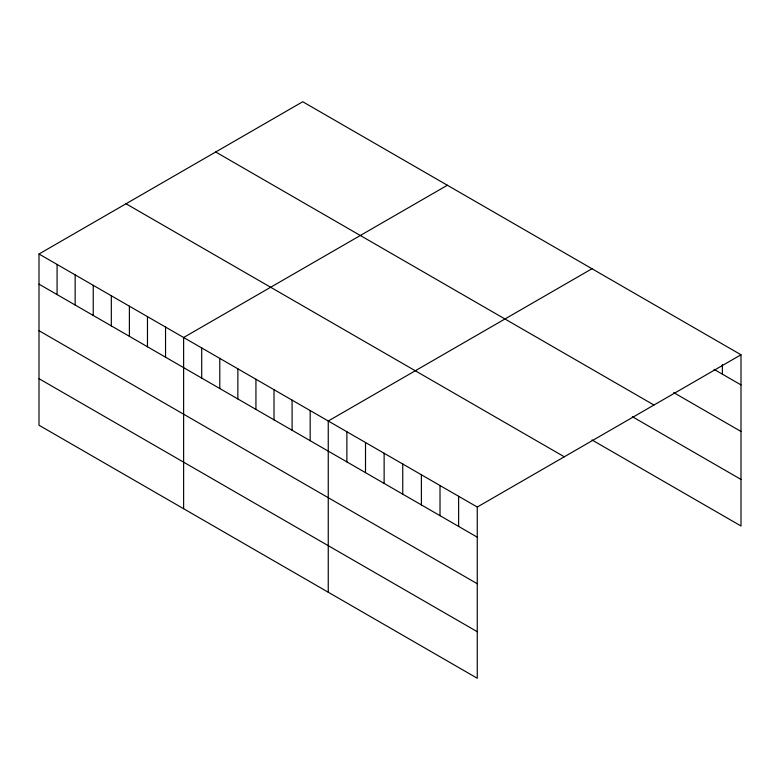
<?xml version="1.0" encoding="UTF-8"?>
<svg xmlns="http://www.w3.org/2000/svg" width="780" height="780" viewBox="0 0 780 780"><rect width="100%" height="100%" fill="white"/><g stroke="black" fill="none" stroke-linecap="round" stroke-linejoin="round"><path stroke-width="1.17" d="M39 254.007L477.262 507.039L477.262 678.259L39 425.227L39 254.007L302.738 101.741L741 354.773L741 525.993L591.991 439.959M447.369 185.24L183.622 337.506L183.622 508.726M591.991 268.739L328.253 421.005L328.253 592.225M477.262 507.039L741 354.773M714.1 369.379L741 384.91M673.735 392.632L741 431.467M215.709 151.993L653.962 405.015M632.346 416.705L741 479.437M126.038 203.765L564.291 456.787M39 284.144L477.262 537.176M39 330.7L477.262 583.733M39 378.671L477.262 631.702M722.377 364.514L722.377 374.156M458.63 496.285L458.63 526.422M440.008 485.531L440.008 515.668M421.385 474.776L421.385 504.913M402.753 464.022L402.753 494.159M384.13 453.268L384.13 483.405M365.508 442.514L365.508 472.651M346.876 431.759L346.876 461.897M310.177 410.572L310.177 440.71M292.1 400.13L292.1 430.267M274.014 389.698L274.014 419.835M255.938 379.255L255.938 409.393M237.861 368.823L237.861 398.96M219.784 358.381L219.784 388.518M201.708 347.948L201.708 378.085M165.545 327.073L165.545 357.211M147.469 316.631L147.469 346.769M129.392 306.199L129.392 336.336M111.316 295.756L111.316 325.894M93.239 285.324L93.239 315.461M75.153 274.882L75.153 305.019M57.076 264.449L57.076 294.587"/></g></svg>
